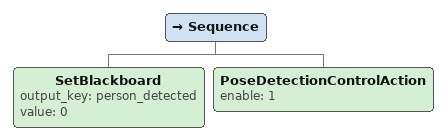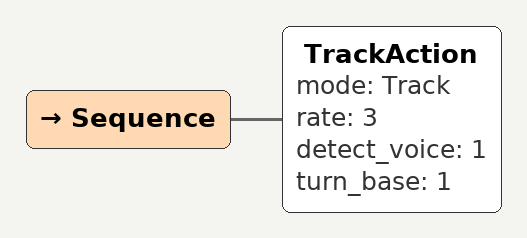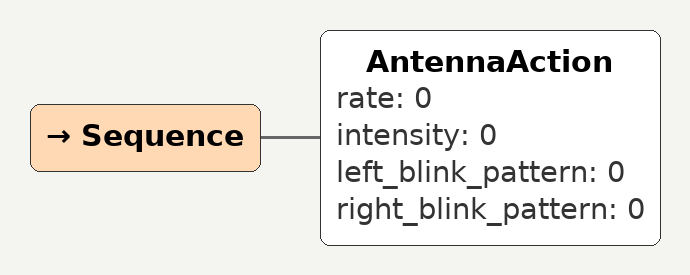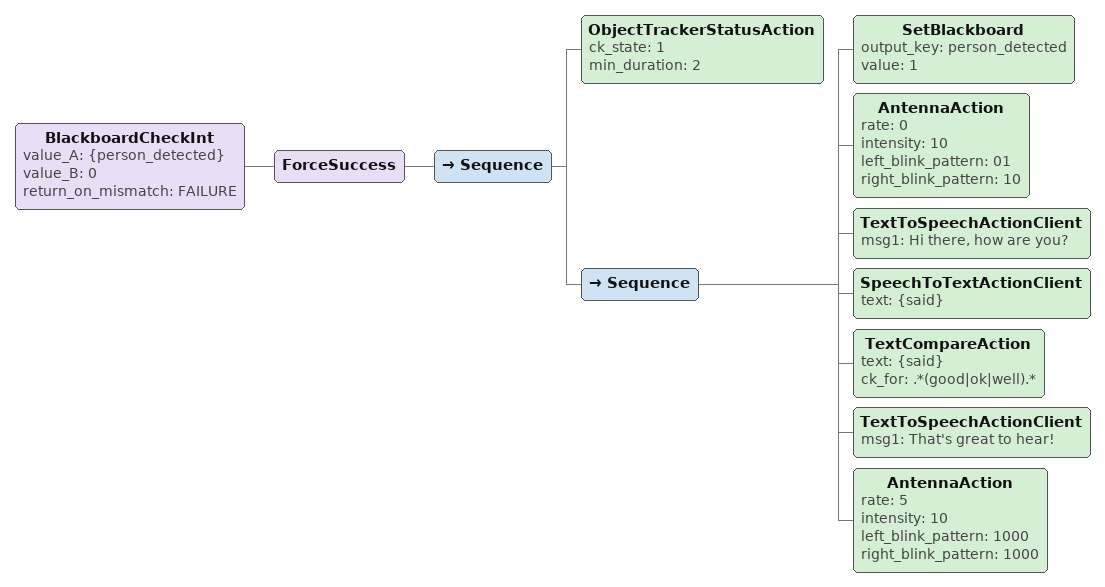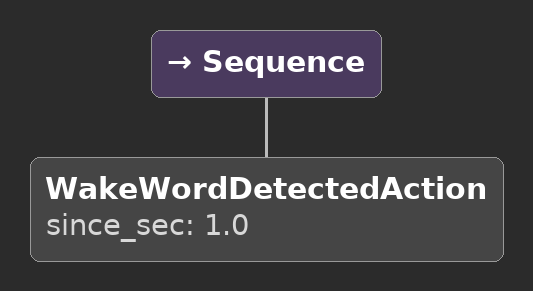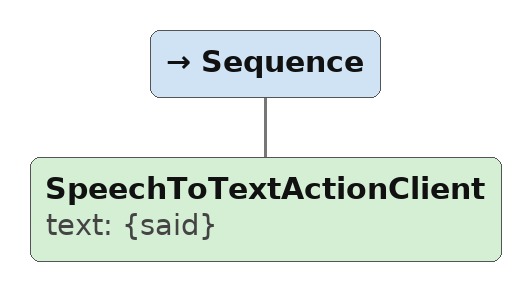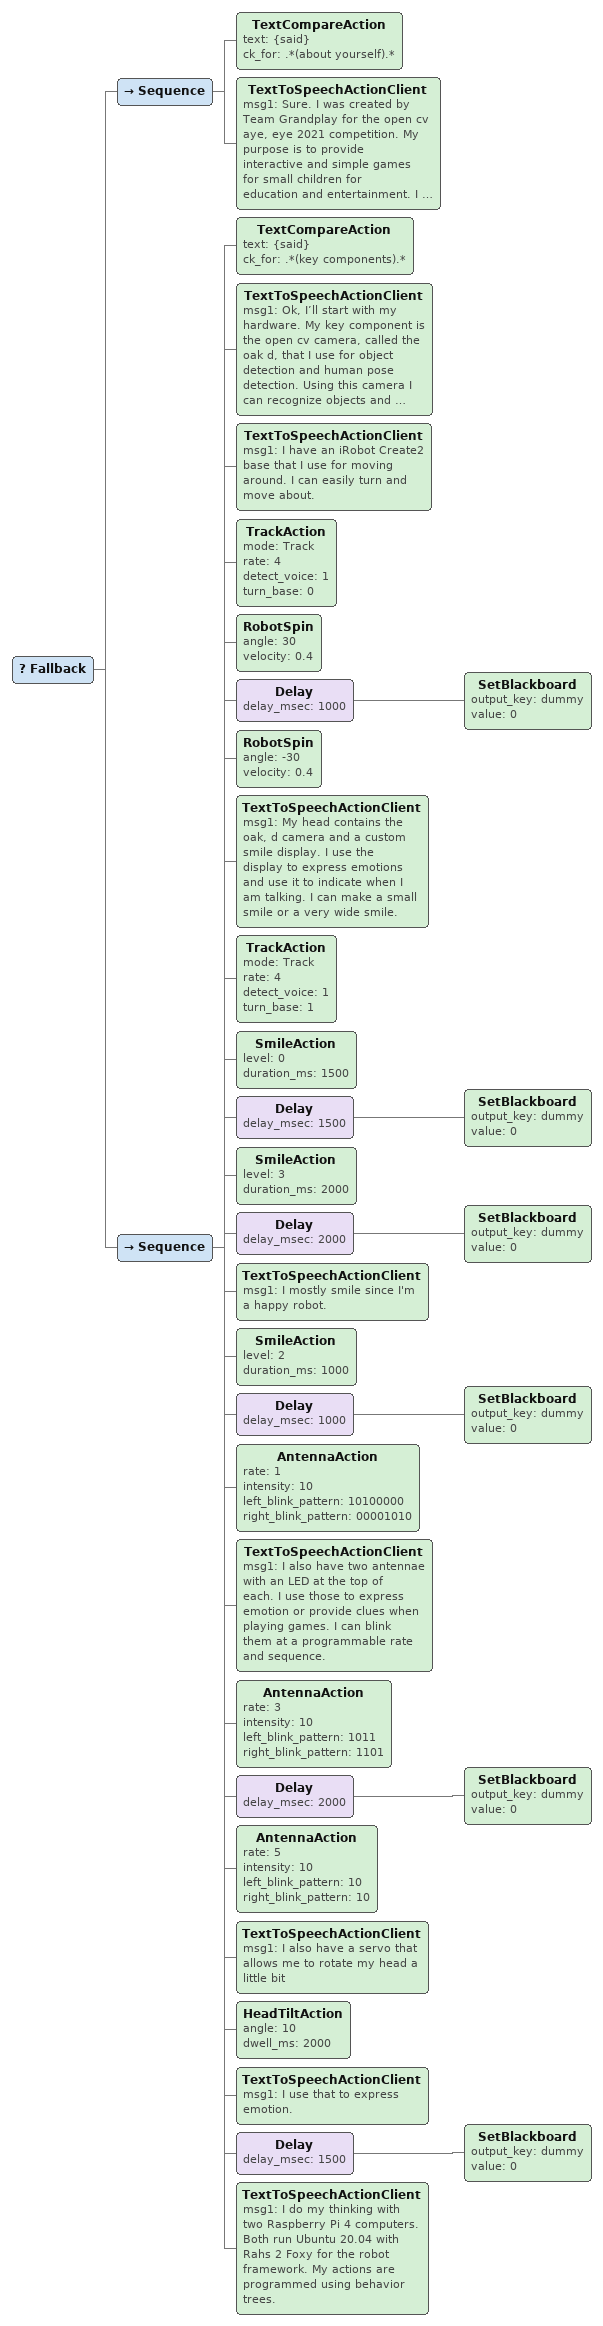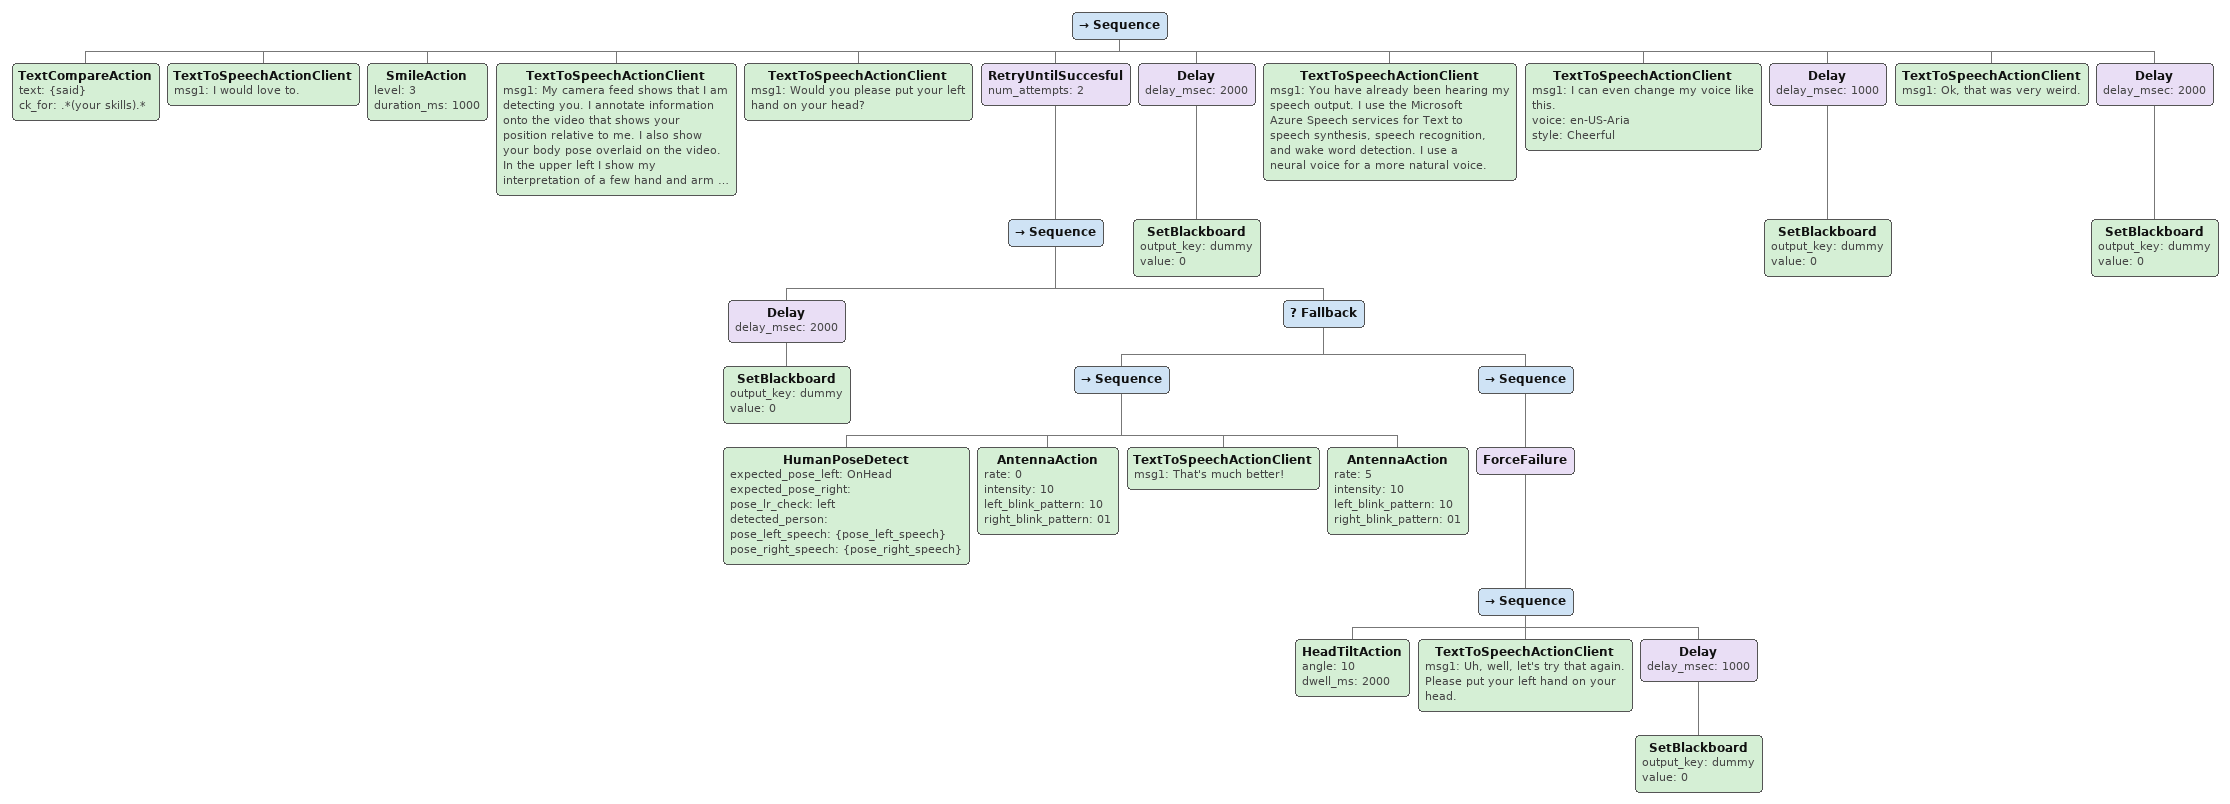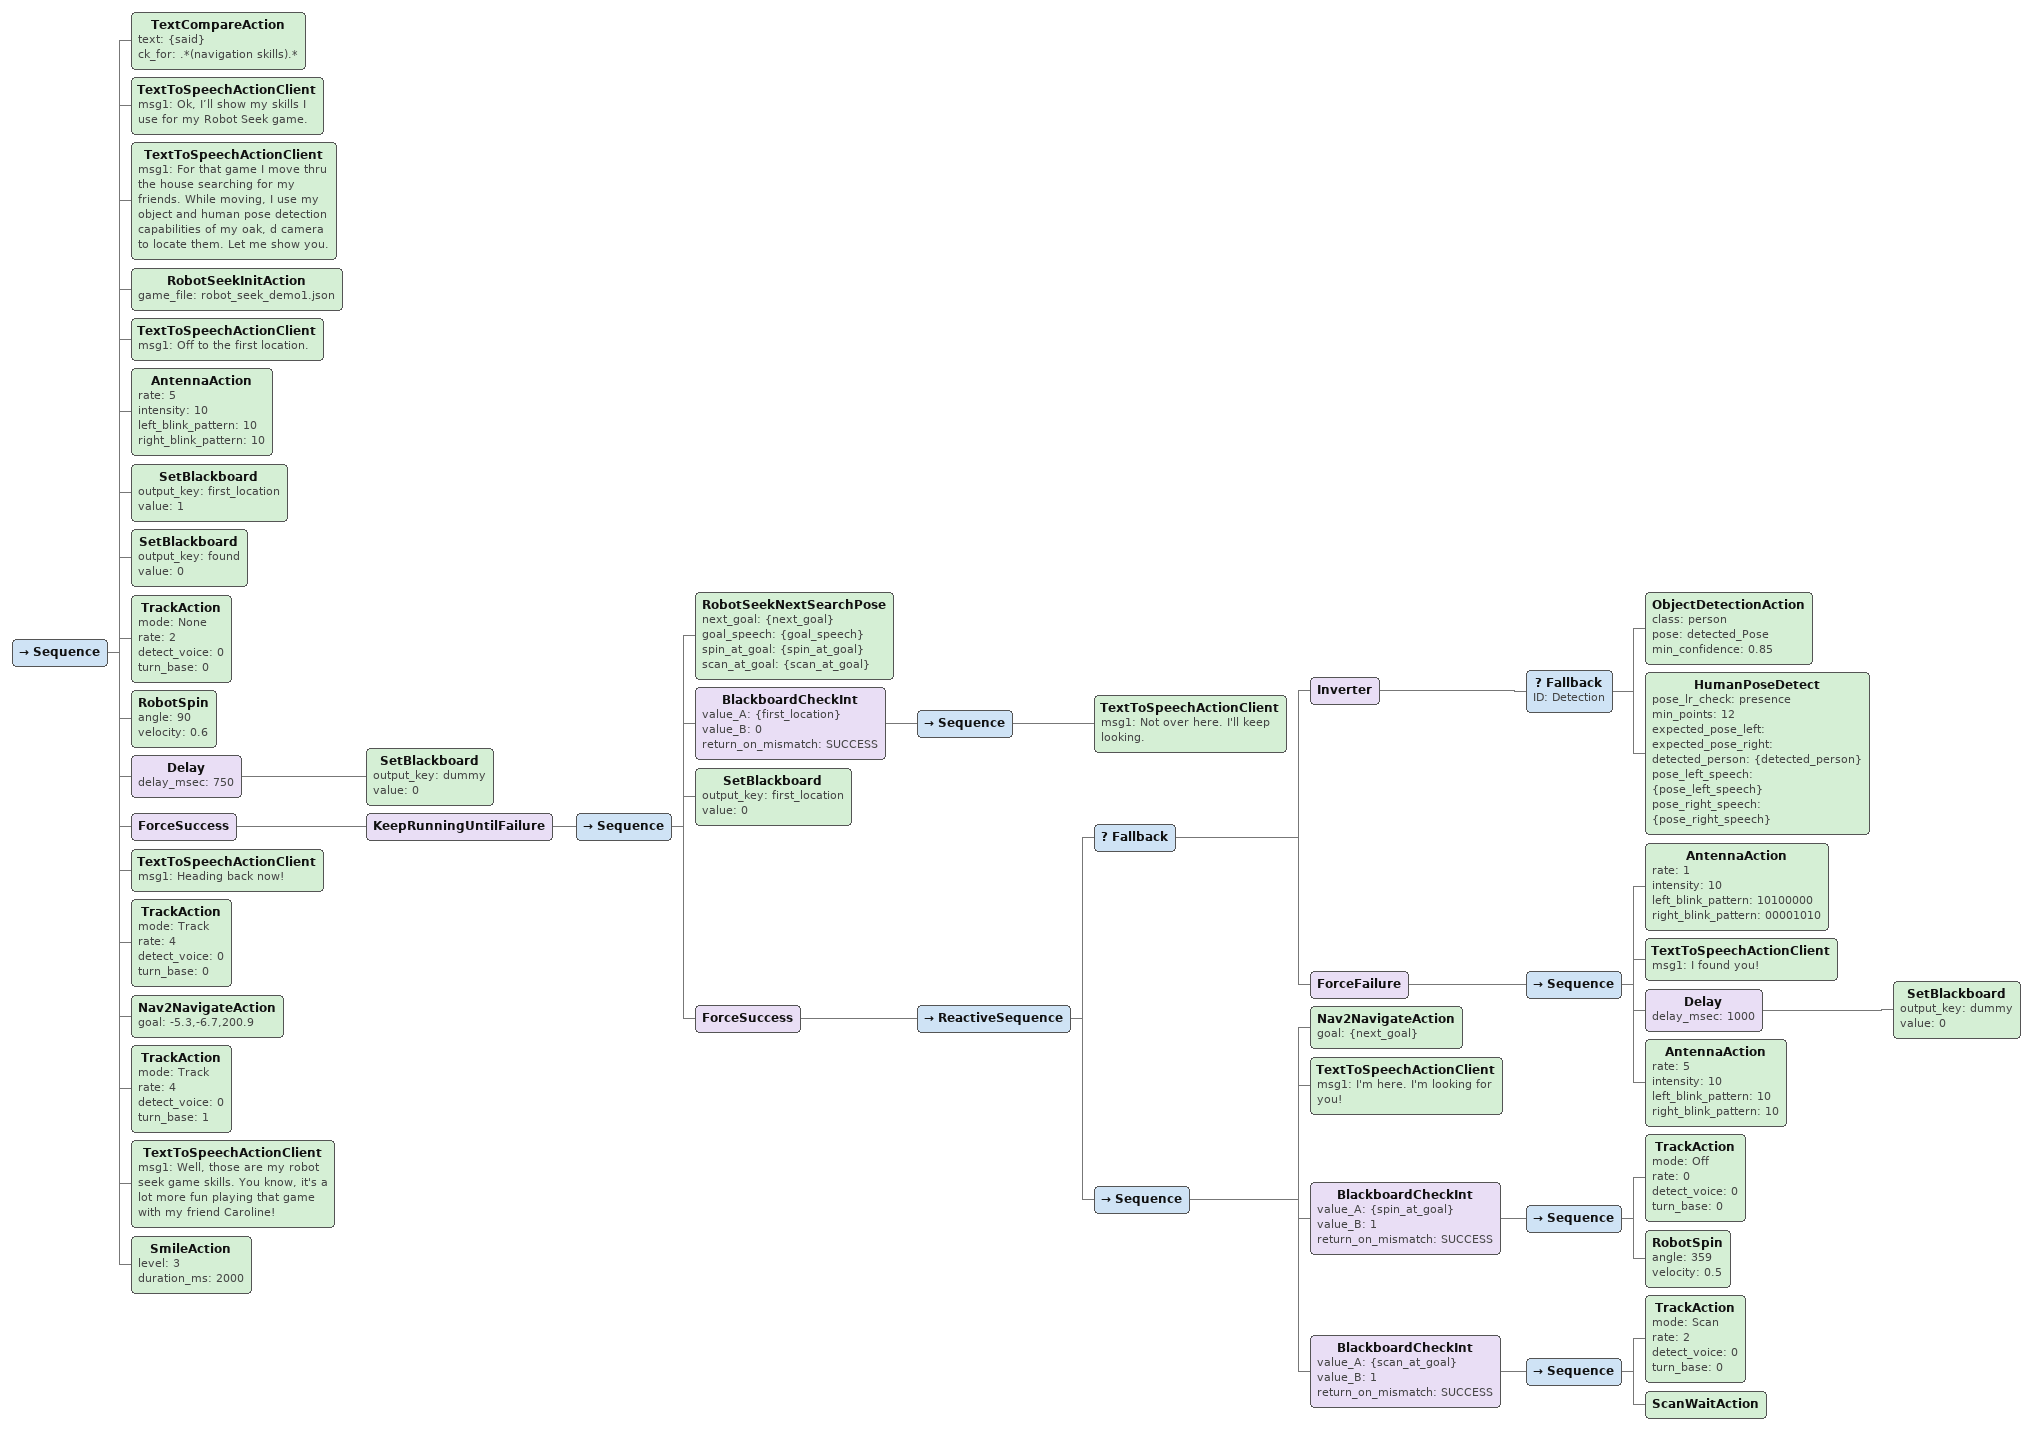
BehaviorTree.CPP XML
<Sequence>
	<SetBlackboard output_key="person_detected" value="0"/>
	<PoseDetectionControlAction enable="1"/>
</Sequence>

<Sequence>
	<TrackAction mode="Track" rate="3" detect_voice="1" turn_base="1"/>
</Sequence>

<Sequence>
	<AntennaAction rate="0" intensity="0" left_blink_pattern="0" right_blink_pattern="0"/>
</Sequence>

<BlackboardCheckInt value_A="{person_detected}" value_B="0" return_on_mismatch="FAILURE">
	<ForceSuccess>
		<Sequence>
			<ObjectTrackerStatusAction ck_state="1" min_duration="2"/>
			<Sequence>
				<SetBlackboard output_key="person_detected" value="1"/>
				<AntennaAction rate="0" intensity="10" left_blink_pattern="01" right_blink_pattern="10"/>
				<TextToSpeechActionClient msg1="Hi there, how are you?"/>
				<SpeechToTextActionClient text="{said}"/>
				<TextCompareAction text="{said}" ck_for=".*(good|ok|well).*"/>
				<TextToSpeechActionClient msg1="That's great to hear!"/>
				<AntennaAction rate="5" intensity="10" left_blink_pattern="1000" right_blink_pattern="1000"/>
			</Sequence>
		</Sequence>
	</ForceSuccess>
</BlackboardCheckInt>

<Sequence>
	<WakeWordDetectedAction since_sec="1.0"/>
</Sequence>

<Sequence>
	<SpeechToTextActionClient text="{said}"/>
</Sequence>

<Fallback>
	<Sequence>
		<TextCompareAction text="{said}" ck_for=".*(about yourself).*"/>
		<TextToSpeechActionClient msg1="Sure.  I was created by Team Grandplay for the open cv aye, eye 2021 competition.  My purpose is to provide interactive and simple games for small children for education and entertainment. I hope to create a fascination with technology that fuels a future path into science and technology. My current games include Robot Seek and Robot Says.  I will be demonstrating those games in a future video when I play the games with my 3 year old friend Caroline."/>
	</Sequence>
	<Sequence>
		<TextCompareAction text="{said}" ck_for=".*(key components).*"/>
		<TextToSpeechActionClient msg1="Ok, I’ll start with my hardware. My key component is the open cv camera, called the oak d, that I use for object detection and human pose detection.  Using this camera I can recognize objects and determine their distance from me.  The human pose detection allows me to recognize body gestures so I can interact with humans.  I use those skills when playing the games I have been taught."/>
              						<TextToSpeechActionClient msg1="I have an iRobot Create2 base that I use for moving around. I can easily turn and move about. "/>
		<TrackAction mode="Track" rate="4" detect_voice="1" turn_base="0"/>
		<RobotSpin angle="30" velocity="0.4"/>
		<Delay delay_msec="1000">
			<SetBlackboard output_key="dummy" value="0"/>
		</Delay>
		<RobotSpin angle="-30" velocity="0.4"/>
		<TextToSpeechActionClient msg1="My head contains the oak, d camera and a custom smile display.  I use the display to express emotions and use it to indicate when I am talking.  I can make a small smile or a very wide smile."/>
		<TrackAction mode="Track" rate="4" detect_voice="1" turn_base="1"/>
		<SmileAction level="0" duration_ms="1500"/>
		<Delay delay_msec="1500">
			<SetBlackboard output_key="dummy" value="0"/>
		</Delay>
		<SmileAction level="3" duration_ms="2000"/>
		<Delay delay_msec="2000">
			<SetBlackboard output_key="dummy" value="0"/>
		</Delay>
		<TextToSpeechActionClient msg1="I mostly smile since I'm a happy robot."/>
		<SmileAction level="2" duration_ms="1000"/>
		<Delay delay_msec="1000">
			<SetBlackboard output_key="dummy" value="0"/>
		</Delay>
		<AntennaAction rate="1" intensity="10" left_blink_pattern="10100000" right_blink_pattern="00001010"/>
		<TextToSpeechActionClient msg1="I also have two antennae with an LED at the top of each.  I use those to express emotion or provide clues when playing games. I can blink them at a programmable rate and sequence."/>
		<AntennaAction rate="3" intensity="10" left_blink_pattern="1011" right_blink_pattern="1101"/>
		<Delay delay_msec="2000">
			<SetBlackboard output_key="dummy" value="0"/>
		</Delay>
		<AntennaAction rate="5" intensity="10" left_blink_pattern="10" right_blink_pattern="10"/>
		<TextToSpeechActionClient msg1="I also have a servo that allows me to rotate my head a little bit"/>
		<HeadTiltAction angle="10" dwell_ms="2000"/>
		<TextToSpeechActionClient msg1="I use that to express emotion."/>
		<Delay delay_msec="1500">
			<SetBlackboard output_key="dummy" value="0"/>
		</Delay>
		<TextToSpeechActionClient msg1="I do my thinking with two Raspberry Pi 4 computers.  Both run Ubuntu 20.04 with Rahs 2 Foxy for the robot framework. My actions are programmed using behavior trees."/>
	</Sequence>
</Fallback>

<Sequence>
	<TextCompareAction text="{said}" ck_for=".*(your skills).*"/>
	<TextToSpeechActionClient msg1="I would love to."/>
	<SmileAction level="3" duration_ms="1000"/>
	<TextToSpeechActionClient msg1="My camera feed shows that I am detecting you.  I annotate information onto the video that shows your position relative to me.  I also show your body pose overlaid on the video.  In the upper left  I show my interpretation of a few hand and arm positions that I use when playing the Robot Says game."/>
	<TextToSpeechActionClient msg1="Would you please put your left hand on your head?"/>
	<RetryUntilSuccesful num_attempts="2">
		<Sequence>
			<Delay delay_msec="2000">
				<SetBlackboard output_key="dummy" value="0"/>
			</Delay>
				<Fallback>
				<Sequence>
					<HumanPoseDetect expected_pose_left="OnHead" expected_pose_right="" pose_lr_check="left" detected_person="" pose_left_speech="{pose_left_speech}" pose_right_speech="{pose_right_speech}"/>
					<AntennaAction rate="0" intensity="10" left_blink_pattern="10" right_blink_pattern="01"/>
					<TextToSpeechActionClient msg1="That's much better!"/>
					<AntennaAction rate="5" intensity="10" left_blink_pattern="10" right_blink_pattern="01"/>
				</Sequence>
				<Sequence>
					<ForceFailure>
					<Sequence>
                    							<HeadTiltAction angle="10" dwell_ms="2000"/>
						<TextToSpeechActionClient msg1="Uh, well, let's try that again.  Please put your left hand on your head."/>
                       									<Delay delay_msec="1000">
                         									<SetBlackboard output_key="dummy" value="0"/>
                       									</Delay>
                       								</Sequence>
					</ForceFailure>
				</Sequence>
			</Fallback>
		</Sequence>
	</RetryUntilSuccesful>
	<Delay delay_msec="2000">
		<SetBlackboard output_key="dummy" value="0"/>
	</Delay>
	<TextToSpeechActionClient msg1="You have already been hearing my speech output.  I use the Microsoft Azure Speech services for Text to speech synthesis, speech recognition, and wake word detection. I use a neural voice for a more natural voice."/>
	<TextToSpeechActionClient msg1="I can even change my voice like this." voice="en-US-Aria" style="Cheerful"/>
	<Delay delay_msec="1000">
	<SetBlackboard output_key="dummy" value="0"/>
	</Delay>
	<TextToSpeechActionClient msg1="Ok, that was very weird."/>
	<Delay delay_msec="2000">
	<SetBlackboard output_key="dummy" value="0"/>
	</Delay>
</Sequence>

<Sequence>
	<TextCompareAction text="{said}" ck_for=".*(navigation skills).*"/>
	<TextToSpeechActionClient msg1="Ok, I’ll show my skills I use for my Robot Seek game."/>
	<TextToSpeechActionClient msg1="For that game I move thru the house searching for my friends.              While moving, I use my object and human pose detection capabilities of my oak, d camera to locate them.              Let me show you."/>
	<RobotSeekInitAction game_file="robot_seek_demo1.json"/>
	<TextToSpeechActionClient msg1="Off to the first location."/>
	<AntennaAction rate="5" intensity="10" left_blink_pattern="10" right_blink_pattern="10"/>
	<SetBlackboard output_key="first_location" value="1"/>
	<SetBlackboard output_key="found" value="0"/>
	<TrackAction mode="None" rate="2" detect_voice="0" turn_base="0"/>
	<RobotSpin angle="90" velocity="0.6"/>
	<Delay delay_msec="750">
		<SetBlackboard output_key="dummy" value="0"/>
	</Delay>

	<ForceSuccess>
		<KeepRunningUntilFailure>
			<Sequence>
				<RobotSeekNextSearchPose next_goal="{next_goal}" goal_speech="{goal_speech}" spin_at_goal="{spin_at_goal}" scan_at_goal="{scan_at_goal}"/>
				<BlackboardCheckInt value_A="{first_location}" value_B="0" return_on_mismatch="SUCCESS">
					<Sequence>
						<TextToSpeechActionClient msg1="Not over here.  I'll keep looking."/>
					</Sequence>
				</BlackboardCheckInt>
				<SetBlackboard output_key="first_location" value="0"/>

				<ForceSuccess>
					<ReactiveSequence>
						<Fallback>
							<Inverter>
								<Fallback ID="Detection">
									<ObjectDetectionAction class="person" pose="detected_Pose" min_confidence="0.85"/>
									<HumanPoseDetect pose_lr_check="presence" min_points="12" expected_pose_left="" expected_pose_right="" detected_person="{detected_person}" pose_left_speech="{pose_left_speech}" pose_right_speech="{pose_right_speech}"/>
								</Fallback>
							</Inverter>
							<ForceFailure>
								<Sequence>
									<AntennaAction rate="1" intensity="10" left_blink_pattern="10100000" right_blink_pattern="00001010"/>
									<TextToSpeechActionClient msg1="I found you!"/>
									<Delay delay_msec="1000">
										<SetBlackboard output_key="dummy" value="0"/>
									</Delay>
									<AntennaAction rate="5" intensity="10" left_blink_pattern="10" right_blink_pattern="10"/>
								</Sequence>
							</ForceFailure>
						</Fallback>
						<Sequence>
							<Nav2NavigateAction goal="{next_goal}"/>
							<TextToSpeechActionClient msg1="I'm here. I'm looking for you!"/>
							<BlackboardCheckInt value_A="{spin_at_goal}" value_B="1" return_on_mismatch="SUCCESS">
								<Sequence>
									<TrackAction mode="Off" rate="0" detect_voice="0" turn_base="0"/>
									<RobotSpin angle="359" velocity="0.5"/>
								</Sequence>
							</BlackboardCheckInt>
							<BlackboardCheckInt value_A="{scan_at_goal}" value_B="1" return_on_mismatch="SUCCESS">
								<Sequence>
									<TrackAction mode="Scan" rate="2" detect_voice="0" turn_base="0"/>
									<ScanWaitAction/>
								</Sequence>
							</BlackboardCheckInt>
						</Sequence>
					</ReactiveSequence>
				</ForceSuccess>
			</Sequence>
		</KeepRunningUntilFailure>
	</ForceSuccess>
	<TextToSpeechActionClient msg1="Heading back now!"/>
	<TrackAction mode="Track" rate="4" detect_voice="0" turn_base="0"/>
	<Nav2NavigateAction goal="-5.3,-6.7,200.9"/>
	<TrackAction mode="Track" rate="4" detect_voice="0" turn_base="1"/>
	<TextToSpeechActionClient msg1="Well, those are my robot seek game skills.  You know, it's a lot more fun playing that game with my friend Caroline!"/>
	<SmileAction level="3" duration_ms="2000"/>
</Sequence>
